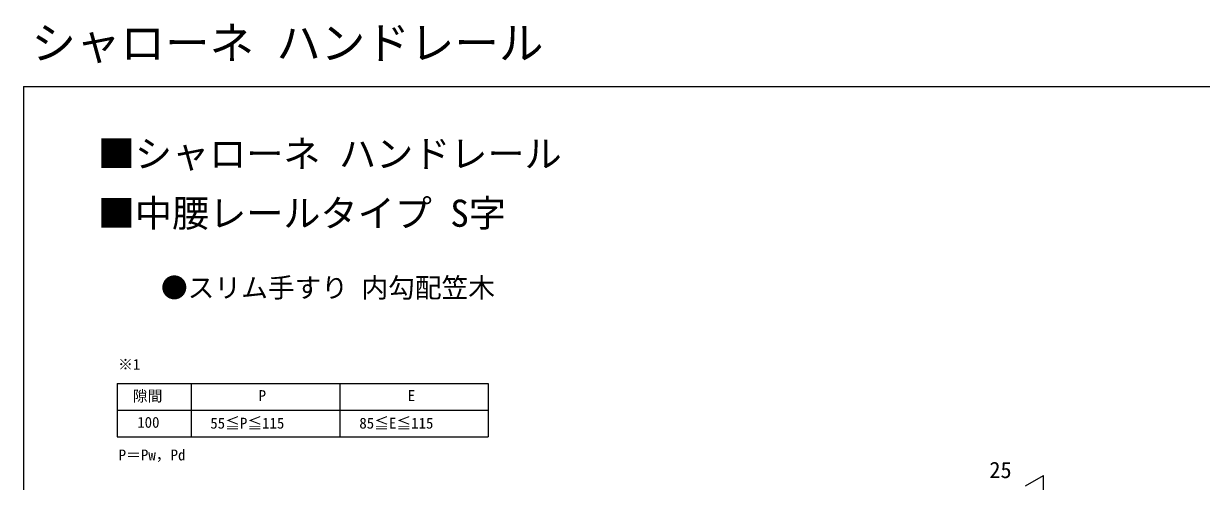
# Model space of a CAD drawing. Units: millimetres, scale not verified. Extents: x -875 to 875, y -1300 to 1293.
# Drawn here: x -875 to -82, y 984 to 1293 of the extents above; entities that cross this region are included whole.
import ezdxf
from ezdxf.enums import TextEntityAlignment as Align

# ---------------------------------------------------------------- set-up
doc = ezdxf.new("R2010")
doc.units = ezdxf.units.MM
doc.header["$LTSCALE"] = 8
doc.layers.add('0-1_TABLE1', color=7, linetype='Continuous', lineweight=18)
for name, color, linetype in [('0-2_USER1', 3, 'Continuous'), ('0-6_YKK_D', 6, 'Continuous'), ('0-7_YKK_ZWAK', 7, 'Continuous')]:
    doc.layers.add(name, color=color, linetype=linetype)
doc.styles.add('ＭＳ ゴシック', font='')
doc.styles.get('ＭＳ ゴシック').set_extended_font_data('MS Gothic')

msp = doc.modelspace()

# ---------------------------------------------------------------- linework, layer by layer
at = {"layer": '0-1_TABLE1'}
for p, q in [((-812, 1050.4), (-562, 1050.4)), ((-812, 1050.4), (-812, 1014.4)), ((-762, 1050.4), (-762, 1014.4)), ((-662, 1050.4), (-662, 1014.4)), ((-562, 1050.4), (-562, 1014.4)), ((-812, 1032.4), (-562, 1032.4)), ((-812, 1014.4), (-562, 1014.4))]:
    msp.add_line(p, q, dxfattribs=at)
at = {"layer": '0-6_YKK_D'}
for p in [(-199.998, 981.4), (-187.874, 974.4)]:
    msp.add_line(p, (-187.874, 988.4), dxfattribs=at)
at = {"layer": '0-7_YKK_ZWAK'}
for q in [(-875, -1299.6), (875, 1250.4)]:
    msp.add_line((-875, 1250.4), q, dxfattribs=at)

# ---------------------------------------------------------------- texts
at = {"layer": '0-1_TABLE1', "style": 'ＭＳ ゴシック'}
for s, p in [('隙間', (-801.46, 1036.173)), ('P', (-716.602, 1036.4)), ('E', (-616.233, 1036.4)), ('100', (-798.42, 1018.4)), ('55≦P≦115', (-749.216, 1017.832)), ('85≦E≦115', (-648.818, 1017.832))]:
    msp.add_text(s, height=7.331, dxfattribs=at).set_placement(p, align=Align.BOTTOM_LEFT)
at = {"layer": '0-2_USER1', "style": 'ＭＳ ゴシック'}
for s, height, p in [('シャローネ ハンドレール', 21.99, (-869.69, 1262.139)), ('■シャローネ ハンドレール', 18.33, (-825, 1190.4)), ('■中腰レールタイプ S字', 18.33, (-825, 1150.4)), ('●スリム手すり 内勾配笠木', 13.2, (-782.455, 1104.332)), ('※1', 7.331, (-811.364, 1057.434)), ('P＝Pw，Pd', 7.331, (-810.909, 996.4))]:
    msp.add_text(s, height=height, dxfattribs=at).set_placement(p, align=Align.BOTTOM_LEFT)
at = {"layer": '0-6_YKK_D', "style": 'ＭＳ ゴシック'}
msp.add_text('25', height=11, dxfattribs=at).set_placement((-224.409, 983.4), align=Align.BOTTOM_LEFT)

doc.saveas('drawing.dxf')
